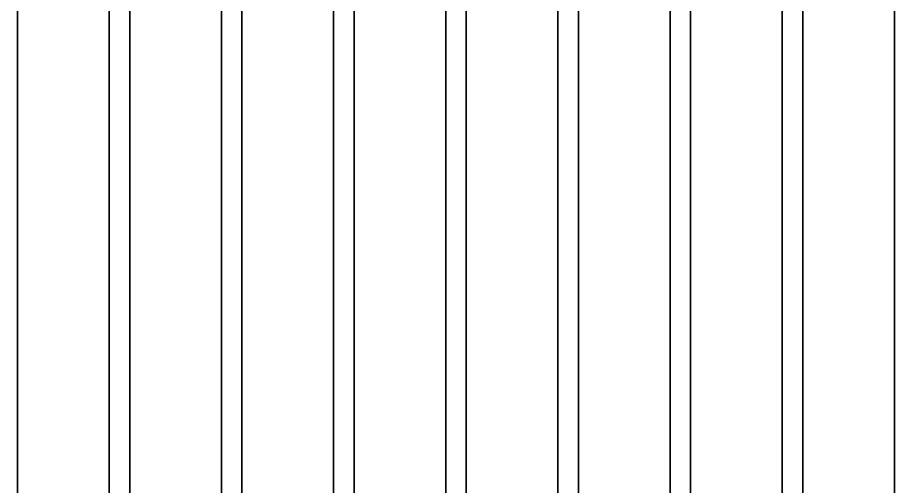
# Model space of a CAD drawing. Header units: millimetres. Extents: x 4 to 295, y -240 to -4.
# Drawn here: x 205.3 to 294.7, y -122.1 to -74.3 of the extents above; entities that cross this region are included whole.
import ezdxf

# ---------------------------------------------------------------- set-up
doc = ezdxf.new("R2010")
doc.units = ezdxf.units.MM
doc.header["$MEASUREMENT"] = 0
doc.layers.add('Layer 1', color=7, linetype='Continuous', lineweight=0)

msp = doc.modelspace()

# ---------------------------------------------------------------- linework, layer by layer
at = {"layer": 'Layer 1', "color": 18, "lineweight": 35, "true_color": 0x000000}
for points in [[(205.328, -228.915), (205.328, -9.015)], [(214.68, -9.015), (214.68, -228.915)], [(216.758, -228.915), (216.758, -9.015)], [(226.11, -9.015), (226.11, -228.915)], [(228.188, -219.612), (228.188, -9.015)], [(237.54, -9.015), (237.54, -219.612)], [(239.619, -219.612), (239.619, -9.015)], [(248.971, -9.015), (248.971, -219.612)], [(251.049, -203.945), (251.049, -9.015)], [(260.401, -9.015), (260.401, -203.945)], [(262.479, -203.945), (262.479, -9.015)], [(271.832, -9.015), (271.832, -203.945)], [(273.91, -176.827), (273.91, -9.015)], [(283.262, -9.015), (283.262, -176.827)], [(285.34, -176.827), (285.34, -9.015)], [(294.692, -9.015), (294.692, -176.827)]]:
    msp.add_lwpolyline(points, dxfattribs=at)

doc.saveas('drawing.dxf')
